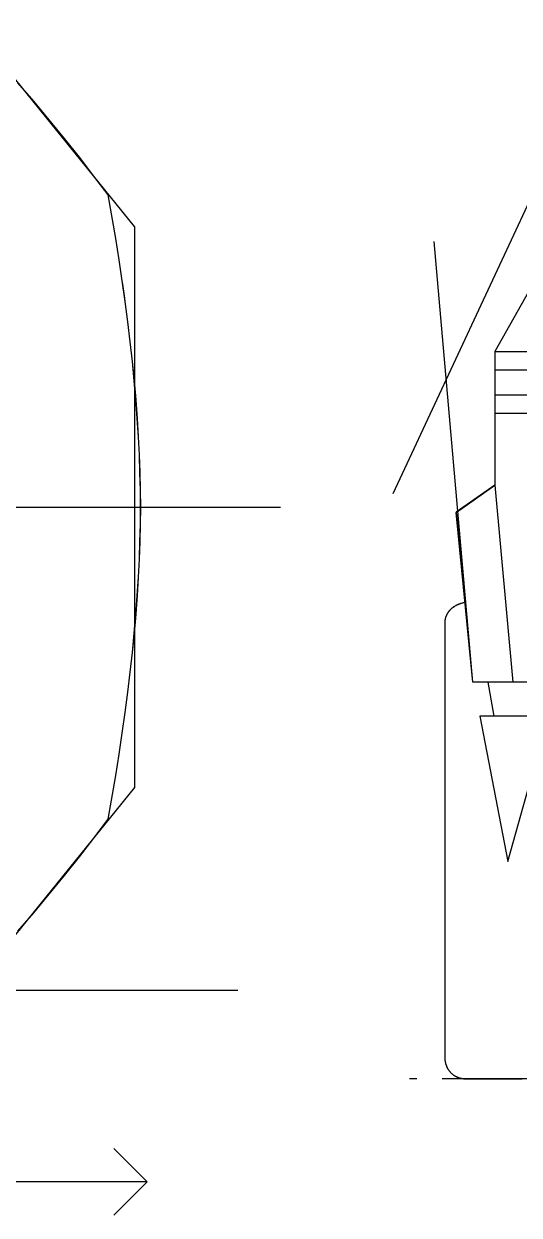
# Model space of a CAD drawing. Header units: millimetres. Extents: x 1207 to 16421, y -1609 to 10563.
# Drawn here: x 11170 to 11393, y 2546 to 3083 of the extents above; entities that cross this region are included whole.
import ezdxf

# ---------------------------------------------------------------- set-up
doc = ezdxf.new("R2010")
doc.units = ezdxf.units.MM
doc.layers.add('blueprint import', color=6, linetype='Continuous')
doc.layers.add('simplify body', color=3, linetype='Continuous')

msp = doc.modelspace()

# ---------------------------------------------------------------- linework, layer by layer
at = {"layer": 'blueprint import'}
for points in [[(11167.092, 2674.268), (11174.221, 2682.575), (11181.21, 2690.917), (11188.067, 2699.307), (11194.761, 2707.756), (11201.346, 2716.24), (11207.768, 2724.76), (11211.185, 2744.427), (11212.694, 2754.018), (11214.119, 2763.479), (11215.437, 2772.801), (11216.643, 2781.932), (11217.724, 2790.96), (11218.669, 2799.809), (11219.529, 2808.516), (11220.283, 2817.071), (11220.906, 2825.485), (11221.414, 2833.769), (11221.816, 2841.864), (11222.083, 2849.828), (11222.274, 2857.664), (11222.309, 2865.325), (11222.309, 2865.325), (11222.274, 2872.972), (11222.083, 2880.808), (11221.816, 2888.773), (11221.414, 2896.894), (11220.906, 2905.151), (11220.283, 2913.565), (11219.529, 2922.12), (11218.669, 2930.83), (11217.724, 2939.676), (11216.643, 2948.705), (11215.437, 2957.835), (11214.119, 2967.157), (11212.694, 2976.616), (11211.185, 2986.209), (11207.768, 3005.865), (11201.346, 3014.397), (11194.761, 3022.878), (11188.067, 3031.316), (11181.21, 3039.717), (11174.221, 3048.061), (11167.092, 3056.369)], [(11167.116, 2674.291), (11174.232, 2682.599), (11181.229, 2690.941), (11188.091, 2699.331), (11194.784, 2707.78), (11201.346, 2716.264), (11207.768, 2724.784), (11211.185, 2744.451), (11212.718, 2754.042), (11214.145, 2763.492), (11215.463, 2772.801), (11216.654, 2781.956), (11217.748, 2790.96), (11218.715, 2799.833), (11219.575, 2808.54), (11220.328, 2817.095), (11220.952, 2825.509), (11221.471, 2833.769), (11221.886, 2841.885), (11222.181, 2849.852), (11222.355, 2857.664), (11222.426, 2865.325), (11222.355, 2872.996), (11222.181, 2880.808), (11221.886, 2888.773), (11221.471, 2896.894), (11220.952, 2905.151), (11220.328, 2913.565), (11219.575, 2922.12), (11218.715, 2930.83), (11217.748, 2939.689), (11216.654, 2948.705), (11215.463, 2957.859), (11215.463, 2957.859), (11215.25, 2959.321), (11214.801, 2962.514), (11214.343, 2965.706), (11214.145, 2967.157), (11214.145, 2967.157), (11212.718, 2976.616), (11211.185, 2986.209), (11207.768, 3005.865), (11201.346, 3014.397), (11194.784, 3022.878), (11188.091, 3031.316), (11181.229, 3039.717), (11174.232, 3048.061), (11167.116, 3056.369)], [(11439.443, 3036.998), (11382.045, 2935.423), (11382.045, 2875.233), (11364.663, 2862.957), (11368.601, 2822.362), (11368.377, 2822.314), (11368.151, 2822.277), (11367.928, 2822.234), (11367.693, 2822.16), (11367.469, 2822.09), (11367.246, 2822.032), (11366.796, 2821.893), (11366.562, 2821.819), (11366.338, 2821.739), (11366.114, 2821.641), (11366.114, 2821.641), (11365.888, 2821.547), (11365.888, 2821.547), (11365.771, 2821.502), (11365.771, 2821.502), (11365.667, 2821.467), (11365.667, 2821.467), (11365.43, 2821.374), (11365.326, 2821.326), (11365.206, 2821.276), (11365.102, 2821.23), (11364.985, 2821.183), (11364.863, 2821.148), (11364.831, 2821.137), (11364.663, 2821.028), (11364.663, 2821.028), (11364.629, 2821.018), (11364.466, 2820.911), (11364.466, 2820.911), (11364.442, 2820.9), (11364.264, 2820.807), (11364.264, 2820.807), (11364.24, 2820.794), (11364.051, 2820.687), (11364.051, 2820.687), (11364.027, 2820.677), (11363.853, 2820.583), (11363.853, 2820.583), (11363.829, 2820.57), (11363.651, 2820.442), (11363.651, 2820.442), (11363.627, 2820.429), (11363.464, 2820.312), (11363.464, 2820.312), (11363.441, 2820.299), (11363.286, 2820.17), (11363.286, 2820.17), (11363.262, 2820.157), (11363.108, 2820.04), (11363.108, 2820.04), (11363.087, 2820.027), (11362.921, 2819.899), (11362.921, 2819.899), (11362.895, 2819.886), (11362.743, 2819.769), (11362.743, 2819.769), (11362.722, 2819.756), (11362.567, 2819.63), (11362.567, 2819.63), (11362.544, 2819.617), (11362.402, 2819.475), (11362.402, 2819.475), (11362.378, 2819.465), (11362.248, 2819.31), (11362.248, 2819.31), (11362.224, 2819.297), (11362.085, 2819.156), (11362.085, 2819.156), (11362.061, 2819.143), (11361.931, 2818.993), (11361.931, 2818.993), (11361.907, 2818.98), (11361.766, 2818.839), (11361.766, 2818.839), (11361.742, 2818.815), (11361.612, 2818.674), (11361.612, 2818.674), (11361.59, 2818.661), (11361.471, 2818.52), (11361.471, 2818.52), (11361.449, 2818.498), (11361.34, 2818.357), (11361.34, 2818.357), (11361.319, 2818.344), (11361.201, 2818.203), (11361.201, 2818.203), (11361.177, 2818.179), (11361.071, 2818.025), (11361.071, 2818.025), (11361.047, 2818.001), (11360.954, 2817.838), (11360.954, 2817.838), (11360.93, 2817.825), (11360.845, 2817.66), (11360.845, 2817.66), (11360.823, 2817.636), (11360.728, 2817.484), (11360.728, 2817.484), (11360.715, 2817.46), (11360.611, 2817.295), (11360.611, 2817.295), (11360.597, 2817.282), (11360.504, 2817.117), (11360.504, 2817.117), (11360.493, 2817.095), (11360.411, 2816.941), (11360.411, 2816.941), (11360.4, 2816.917), (11360.317, 2816.752), (11360.317, 2816.752), (11360.304, 2816.73), (11360.233, 2816.576), (11360.233, 2816.576), (11360.222, 2816.552), (11360.139, 2816.387), (11360.139, 2816.387), (11360.128, 2816.374), (11360.07, 2816.211), (11360.07, 2816.211), (11360.059, 2816.187), (11360.009, 2816.033), (11360.009, 2816.033), (11359.998, 2816.009), (11359.939, 2815.846), (11359.939, 2815.846), (11359.929, 2815.835), (11359.868, 2815.668), (11359.868, 2815.668), (11359.855, 2815.644), (11359.798, 2815.49), (11359.798, 2815.49), (11359.787, 2815.47), (11359.75, 2815.303), (11359.75, 2815.303), (11359.737, 2815.292), (11359.714, 2815.125), (11359.714, 2815.125), (11359.705, 2815.106), (11359.668, 2814.951), (11359.668, 2814.951), (11359.657, 2814.927), (11359.62, 2814.76), (11359.62, 2814.76), (11359.609, 2814.749), (11359.596, 2814.586), (11359.596, 2814.586), (11359.585, 2814.563), (11359.575, 2814.395), (11359.575, 2814.395), (11359.564, 2814.384), (11359.551, 2814.222), (11359.551, 2814.222), (11359.551, 2814.185), (11359.527, 2814.043), (11359.527, 2814.043), (11359.527, 2813.996), (11359.503, 2813.852), (11359.503, 2813.852), (11359.503, 2813.82), (11359.503, 2813.679), (11359.503, 2813.679), (11359.503, 2813.642), (11359.503, 2813.501), (11359.503, 2813.501), (11359.503, 2811.392), (11359.503, 2805.05), (11359.503, 2782.816), (11359.503, 2751.39), (11359.503, 2715.38), (11359.503, 2679.369), (11359.503, 2647.967), (11359.503, 2625.756), (11359.503, 2617.319), (11359.503, 2617.319), (11359.503, 2617.271), (11359.503, 2617.118), (11359.503, 2617.118), (11359.503, 2617.071), (11359.503, 2616.918), (11359.503, 2616.918), (11359.503, 2616.576), (11359.503, 2616.576), (11359.503, 2616.458), (11359.503, 2616.458), (11359.503, 2616.352), (11359.527, 2616.234), (11359.551, 2616.129), (11359.551, 2616.129), (11359.575, 2616.011), (11359.575, 2616.011), (11359.596, 2615.893), (11359.596, 2615.893), (11359.62, 2615.787), (11359.62, 2615.787), (11359.644, 2615.669), (11359.668, 2615.563), (11359.714, 2615.327), (11359.737, 2615.221), (11359.75, 2615.103), (11359.774, 2614.997), (11359.822, 2614.761), (11359.844, 2614.656), (11359.868, 2614.538), (11359.892, 2614.432), (11359.985, 2614.196), (11360.033, 2614.09), (11360.07, 2613.972), (11360.115, 2613.866), (11360.209, 2613.63), (11360.256, 2613.524), (11360.304, 2613.406), (11360.339, 2613.301), (11360.435, 2613.065), (11360.48, 2612.959), (11360.528, 2612.841), (11360.541, 2612.817), (11360.634, 2612.641), (11360.634, 2612.641), (11360.645, 2612.617), (11360.752, 2612.44), (11360.752, 2612.44), (11360.765, 2612.417), (11360.869, 2612.228), (11360.869, 2612.228), (11360.882, 2612.216), (11360.999, 2612.028), (11360.999, 2612.028), (11361.01, 2612.004), (11361.14, 2611.828), (11361.14, 2611.828), (11361.154, 2611.804), (11361.271, 2611.627), (11361.271, 2611.627), (11361.282, 2611.604), (11361.412, 2611.439), (11361.412, 2611.439), (11361.425, 2611.415), (11361.566, 2611.262), (11361.566, 2611.262), (11361.579, 2611.238), (11361.729, 2611.073), (11361.729, 2611.073), (11361.742, 2611.062), (11361.883, 2610.897), (11361.883, 2610.897), (11361.907, 2610.873), (11362.037, 2610.72), (11362.037, 2610.72), (11362.061, 2610.696), (11362.203, 2610.531), (11362.203, 2610.531), (11362.224, 2610.52), (11362.378, 2610.378), (11362.378, 2610.378), (11362.402, 2610.355), (11362.567, 2610.213), (11362.567, 2610.213), (11362.58, 2610.201), (11362.743, 2610.06), (11362.743, 2610.06), (11362.767, 2610.048), (11362.921, 2609.907), (11362.921, 2609.907), (11362.945, 2609.895), (11363.108, 2609.742), (11363.108, 2609.742), (11363.119, 2609.73), (11363.286, 2609.612), (11363.286, 2609.612), (11363.31, 2609.6), (11363.484, 2609.471), (11363.484, 2609.471), (11363.508, 2609.459), (11363.699, 2609.341), (11363.699, 2609.341), (11363.71, 2609.329), (11363.899, 2609.2), (11363.899, 2609.2), (11363.923, 2609.188), (11364.101, 2609.082), (11364.101, 2609.082), (11364.12, 2609.07), (11364.298, 2608.976), (11364.298, 2608.976), (11364.322, 2608.964), (11364.511, 2608.858), (11364.511, 2608.858), (11364.616, 2608.811), (11364.733, 2608.776), (11364.841, 2608.728), (11365.078, 2608.634), (11365.182, 2608.587), (11365.3, 2608.54), (11365.3, 2608.54), (11365.406, 2608.505), (11365.406, 2608.505), (11365.406, 2608.505), (11365.523, 2608.457), (11365.523, 2608.457), (11365.641, 2608.41), (11365.747, 2608.363), (11365.864, 2608.316), (11365.973, 2608.269), (11366.09, 2608.234), (11366.208, 2608.21), (11366.314, 2608.187), (11366.431, 2608.163), (11366.538, 2608.139), (11366.772, 2608.092), (11366.879, 2608.069), (11366.996, 2608.045), (11367.105, 2608.021), (11367.339, 2607.974), (11367.446, 2607.951), (11367.446, 2607.951), (11367.563, 2607.939), (11367.563, 2607.939), (11367.669, 2607.915), (11367.904, 2607.868), (11368.01, 2607.845), (11368.577, 2607.845), (11368.577, 2607.845), (11368.694, 2607.845), (11368.694, 2607.845), (11368.742, 2607.845), (11368.894, 2607.845), (11368.894, 2607.845), (11370.888, 2607.845), (11376.885, 2607.845), (11394.347, 2607.845)], [(11382.045, 2935.423), (11382.045, 2875.233), (11390.212, 2786.456)], [(11382.045, 2927.14), (11793.663, 2927.14)], [(11382.045, 2915.876), (11793.663, 2915.876)], [(11382.045, 2907.592), (11793.663, 2907.592)], [(11793.663, 2875.233), (11811.045, 2862.931), (11803.643, 2786.456), (11372.087, 2786.456), (11364.663, 2862.931), (11382.045, 2875.233)], [(11368.601, 2822.338), (11368.377, 2822.301), (11367.928, 2822.208), (11367.693, 2822.138), (11367.469, 2822.067), (11367.246, 2822.01), (11366.796, 2821.869), (11366.562, 2821.795), (11366.338, 2821.715), (11366.114, 2821.621), (11366.114, 2821.621), (11365.888, 2821.524), (11365.888, 2821.524), (11365.771, 2821.478), (11365.771, 2821.478), (11365.667, 2821.443), (11365.667, 2821.443), (11365.43, 2821.35), (11365.326, 2821.3), (11365.206, 2821.256), (11365.102, 2821.206), (11364.985, 2821.172), (11364.863, 2821.126), (11364.831, 2821.113), (11364.663, 2821.009), (11364.663, 2821.009), (11364.629, 2820.996), (11364.466, 2820.9), (11364.466, 2820.9), (11364.442, 2820.887), (11364.264, 2820.783), (11364.264, 2820.783), (11364.24, 2820.77), (11364.051, 2820.664), (11364.051, 2820.664), (11364.027, 2820.653), (11363.853, 2820.559), (11363.853, 2820.559), (11363.829, 2820.546), (11363.651, 2820.416), (11363.651, 2820.416), (11363.627, 2820.405), (11363.464, 2820.288), (11363.464, 2820.288), (11363.441, 2820.275), (11363.286, 2820.144), (11363.286, 2820.144), (11363.262, 2820.134), (11363.108, 2820.016), (11363.108, 2820.016), (11363.087, 2820.008), (11362.921, 2819.877), (11362.921, 2819.877), (11362.895, 2819.864), (11362.743, 2819.747), (11362.743, 2819.747), (11362.722, 2819.736), (11362.567, 2819.606), (11362.567, 2819.606), (11362.544, 2819.593), (11362.402, 2819.452), (11362.402, 2819.452), (11362.378, 2819.439), (11362.248, 2819.287), (11362.248, 2819.287), (11362.224, 2819.273), (11362.085, 2819.132), (11362.085, 2819.132), (11362.061, 2819.124), (11361.931, 2818.969), (11361.931, 2818.969), (11361.907, 2818.956), (11361.766, 2818.815), (11361.766, 2818.815), (11361.742, 2818.791), (11361.612, 2818.65), (11361.612, 2818.65), (11361.59, 2818.637), (11361.471, 2818.498), (11361.471, 2818.498), (11361.449, 2818.474), (11361.34, 2818.344), (11361.34, 2818.344), (11361.319, 2818.32), (11361.201, 2818.179), (11361.201, 2818.179), (11361.177, 2818.155), (11361.071, 2818.001), (11361.071, 2818.001), (11361.047, 2817.979), (11360.954, 2817.814), (11360.954, 2817.814), (11360.93, 2817.801), (11360.845, 2817.636), (11360.845, 2817.636), (11360.823, 2817.614), (11360.728, 2817.46), (11360.728, 2817.46), (11360.715, 2817.436), (11360.611, 2817.271), (11360.611, 2817.271), (11360.597, 2817.258), (11360.504, 2817.095), (11360.504, 2817.095), (11360.493, 2817.071), (11360.411, 2816.917), (11360.411, 2816.917), (11360.4, 2816.893), (11360.317, 2816.73), (11360.317, 2816.73), (11360.304, 2816.719), (11360.233, 2816.552), (11360.233, 2816.552), (11360.222, 2816.528), (11360.139, 2816.374), (11360.139, 2816.374), (11360.128, 2816.354), (11360.07, 2816.187), (11360.07, 2816.187), (11360.059, 2816.163), (11360.009, 2816.009), (11360.009, 2816.009), (11359.998, 2815.985), (11359.939, 2815.822), (11359.939, 2815.822), (11359.929, 2815.811), (11359.868, 2815.644), (11359.868, 2815.644), (11359.855, 2815.62), (11359.798, 2815.47), (11359.798, 2815.47), (11359.787, 2815.447), (11359.75, 2815.279), (11359.75, 2815.279), (11359.737, 2815.268), (11359.714, 2815.106), (11359.714, 2815.106), (11359.705, 2815.082), (11359.668, 2814.927), (11359.668, 2814.927), (11359.657, 2814.904), (11359.62, 2814.736), (11359.62, 2814.736), (11359.609, 2814.728), (11359.596, 2814.563), (11359.596, 2814.563), (11359.585, 2814.539), (11359.575, 2814.384), (11359.575, 2814.384), (11359.564, 2814.361), (11359.551, 2814.198), (11359.551, 2814.198), (11359.551, 2814.161), (11359.527, 2814.02), (11359.527, 2814.02), (11359.527, 2813.974), (11359.503, 2813.831), (11359.503, 2813.831), (11359.503, 2813.796), (11359.503, 2813.655), (11359.503, 2813.655), (11359.503, 2813.618), (11359.503, 2813.477), (11359.503, 2813.477), (11359.503, 2811.368), (11359.503, 2805.03), (11359.503, 2782.794), (11359.503, 2751.366), (11359.503, 2715.356), (11359.503, 2679.348), (11359.503, 2647.944), (11359.503, 2625.732), (11359.503, 2617.295), (11359.503, 2617.295), (11359.503, 2617.248), (11359.503, 2617.095), (11359.503, 2617.095), (11359.503, 2617.048), (11359.503, 2616.894), (11359.503, 2616.894), (11359.503, 2616.553), (11359.503, 2616.553), (11359.503, 2616.435), (11359.503, 2616.435), (11359.503, 2616.329), (11359.527, 2616.211), (11359.551, 2616.105), (11359.551, 2616.105), (11359.575, 2615.987), (11359.575, 2615.987), (11359.596, 2615.869), (11359.596, 2615.869), (11359.62, 2615.763), (11359.62, 2615.763), (11359.644, 2615.645), (11359.668, 2615.539), (11359.714, 2615.303), (11359.737, 2615.198), (11359.75, 2615.08), (11359.774, 2614.974), (11359.822, 2614.738), (11359.844, 2614.632), (11359.868, 2614.514), (11359.892, 2614.408), (11359.985, 2614.172), (11360.033, 2614.066), (11360.07, 2613.948), (11360.115, 2613.843), (11360.209, 2613.607), (11360.256, 2613.501), (11360.304, 2613.383), (11360.339, 2613.277), (11360.435, 2613.041), (11360.48, 2612.935), (11360.528, 2612.817), (11360.541, 2612.794), (11360.634, 2612.617), (11360.634, 2612.617), (11360.645, 2612.593), (11360.752, 2612.417), (11360.752, 2612.417), (11360.765, 2612.393), (11360.869, 2612.205), (11360.869, 2612.205), (11360.882, 2612.193), (11360.999, 2612.004), (11360.999, 2612.004), (11361.01, 2611.981), (11361.14, 2611.804), (11361.14, 2611.804), (11361.154, 2611.78), (11361.271, 2611.604), (11361.271, 2611.604), (11361.282, 2611.58), (11361.412, 2611.415), (11361.412, 2611.415), (11361.425, 2611.403), (11361.566, 2611.238), (11361.566, 2611.238), (11361.579, 2611.215), (11361.729, 2611.062), (11361.729, 2611.062), (11361.742, 2611.038), (11361.883, 2610.873), (11361.883, 2610.873), (11361.907, 2610.85), (11362.037, 2610.696), (11362.037, 2610.696), (11362.061, 2610.673), (11362.203, 2610.508), (11362.203, 2610.508), (11362.224, 2610.496), (11362.378, 2610.355), (11362.378, 2610.355), (11362.402, 2610.331), (11362.567, 2610.201), (11362.567, 2610.201), (11362.58, 2610.178), (11362.743, 2610.036), (11362.743, 2610.036), (11362.767, 2610.024), (11362.921, 2609.883), (11362.921, 2609.883), (11362.945, 2609.871), (11363.108, 2609.718), (11363.108, 2609.718), (11363.119, 2609.706), (11363.286, 2609.589), (11363.286, 2609.589), (11363.31, 2609.577), (11363.484, 2609.447), (11363.484, 2609.447), (11363.508, 2609.435), (11363.699, 2609.318), (11363.699, 2609.318), (11363.71, 2609.306), (11363.899, 2609.176), (11363.899, 2609.176), (11363.923, 2609.165), (11364.101, 2609.07), (11364.101, 2609.07), (11364.12, 2609.058), (11364.298, 2608.952), (11364.298, 2608.952), (11364.322, 2608.941), (11364.511, 2608.834), (11364.511, 2608.834), (11364.616, 2608.799), (11364.733, 2608.752), (11364.841, 2608.705), (11365.078, 2608.611), (11365.182, 2608.564), (11365.3, 2608.516), (11365.3, 2608.516), (11365.406, 2608.481), (11365.406, 2608.481), (11365.406, 2608.481), (11365.523, 2608.434), (11365.523, 2608.434), (11365.641, 2608.387), (11365.747, 2608.339), (11365.864, 2608.292), (11365.973, 2608.245), (11366.09, 2608.21), (11366.208, 2608.187), (11366.314, 2608.163), (11366.431, 2608.139), (11366.538, 2608.116), (11366.772, 2608.069), (11366.879, 2608.045), (11366.996, 2608.021), (11367.105, 2607.998), (11367.339, 2607.951), (11367.446, 2607.939), (11367.446, 2607.939), (11367.563, 2607.915), (11367.563, 2607.915), (11367.669, 2607.892), (11367.904, 2607.845), (11368.01, 2607.821), (11368.577, 2607.821), (11368.577, 2607.821), (11368.694, 2607.821), (11368.694, 2607.821), (11368.742, 2607.821), (11368.894, 2607.821), (11368.894, 2607.821), (11370.888, 2607.821), (11376.885, 2607.821), (11394.347, 2607.821)], [(11381.68, 2771.211), (11378.981, 2786.456)], [(11519.25, 2771.211), (11375.282, 2771.211), (11387.972, 2705.717), (11398.6, 2743.719)], [(11343.537, 2607.974), (11346.93, 2607.974)], [(11358.241, 2607.974), (11823.123, 2607.974)], [(11210.394, 2576.395), (11225.395, 2561.394), (11210.394, 2546.394)], [(11225.395, 2561.394), (10763.745, 2561.394)]]:
    msp.add_lwpolyline(points, dxfattribs=at)
msp.add_lwpolyline([(11587.854, 3036.998), (11439.443, 3036.998), (11382.045, 2935.423), (11793.663, 2935.423), (11736.268, 3036.998), (11587.854, 3036.998)], close=True, dxfattribs=at)
at = {"layer": 'simplify body'}
for p, q in [((11219.692, 2991.67), (11145.564, 3082.952)), ((11420.646, 3052.656), (11336.063, 2871.268)), ((11219.692, 2991.67), (11219.692, 2738.966)), ((11372.087, 2786.456), (11354.729, 2984.863)), ((10645.901, 2865.318), (11285.47, 2865.318)), ((11219.692, 2738.966), (11145.564, 2647.684)), ((10879.943, 2647.684), (11266.272, 2647.684))]:
    msp.add_line(p, q, dxfattribs=at)

doc.saveas('drawing.dxf')
